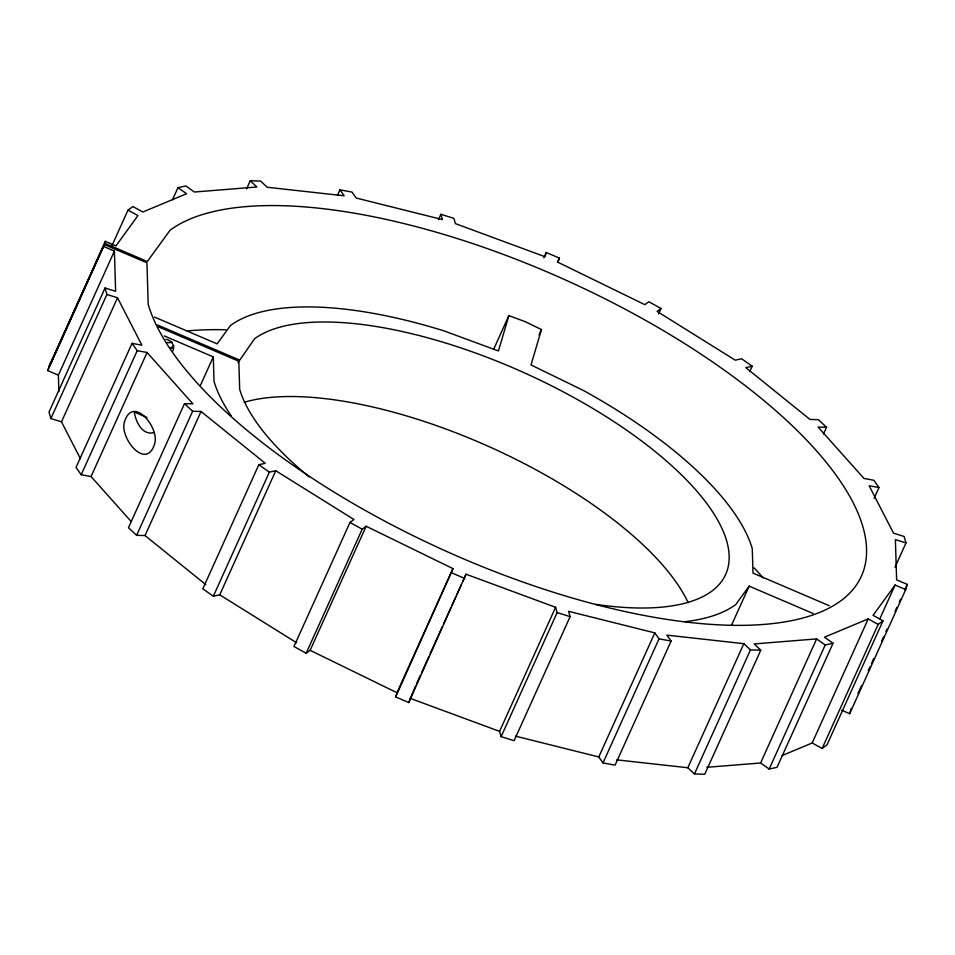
<?xml version="1.0" encoding="UTF-8"?>
<svg xmlns="http://www.w3.org/2000/svg" width="955" height="955" viewBox="0 0 955 955"><rect width="100%" height="100%" fill="white"/><g stroke="black" fill="none" stroke-linecap="round" stroke-linejoin="round"><path stroke-width="1.43" d="M58.888 391.55L58.386 375.16L47.75 370.612L48.323 368.654L104.346 244.587L146.939 262.804L148.204 304.37A390.488 148.168 24.3 0 0 676.57 620.81A390.488 148.168 24.3 0 0 745.807 386.095A390.488 148.168 24.3 0 0 170.074 230.203L147.321 261.503L104.728 243.274L105.313 241.329L115.949 245.877L137.962 215.603L128.006 210.112L112.177 245.172M47.75 370.612L104.346 244.587M515.449 736.126L598.785 756.969L603.011 762.926L615.08 765.158L671.102 641.08L659.034 638.847L654.808 632.89L568.595 611.331L570.135 616.62L514.112 740.698L501.124 736.651L557.147 612.585L555.595 607.296L466.028 574.206L408.752 702.522L395.704 696.947L396.958 692.697L452.98 568.619L366.147 526.253L362.184 529.177L306.161 653.256L293.961 646.511L349.984 522.445L353.947 519.508L275.768 470.743L269.358 472.152L258.841 464.715L202.818 588.793L213.335 596.23L219.746 594.822L296.671 642.799M829.25 605.733L753.006 573.107L752.265 548.671A294.104 111.604 24.3 0 0 583.792 390.679L531.028 364.929L541.449 329.559L525.405 321.74L508.86 315.616L498.426 350.974L443.991 330.872A294.104 111.604 24.3 0 0 230.501 325.476L217.131 343.872L154.495 317.072M408.752 702.522L415.485 686.144M395.704 696.947L452.98 568.619M658.604 313.885L661.039 308.489L648.839 301.744L644.876 304.681L558.042 262.303L559.296 258.053L546.248 252.478L544.995 256.728L455.416 223.625L453.876 218.349L440.888 214.302L438.452 219.698M841.713 710.257L849.687 713.672L851.227 708.467M849.687 713.672L905.71 589.593L907.25 584.388L896.614 579.84L895.396 539.623L905.997 542.929L895.038 567.198M105.313 241.329L48.705 367.353L104.728 243.274M58.386 375.16L114.409 251.081L103.773 246.533M114.409 251.081L115.627 291.299L105.026 288.004L49.003 412.071L50.89 418.553L61.49 421.847L80.435 458.722M50.89 418.553L106.912 294.474L105.026 288.004M61.49 421.847L117.513 297.769L106.912 294.474M172.485 199.81L177.964 187.669L185.819 185.95L194.402 192.015L256.883 186.989L250.246 180.758L246.593 188.851M117.513 297.769L141.877 345.173L132.041 343.358L76.018 467.437L81.199 474.742L91.047 476.557L131.026 521.37M81.199 474.742L137.222 350.664L132.041 343.358M91.047 476.557L147.07 352.479L137.222 350.664M147.07 352.479L192.91 403.846L184.494 403.631L128.471 527.709L136.613 535.337L145.017 535.552L205.779 584.615M200.431 385.354L213.287 356.895L164.26 335.921M136.613 535.337L192.635 411.259L201.039 411.474L265.239 463.306L258.841 464.715M145.017 535.552L201.039 411.474M237.998 362.625L254.591 338.774A266.063 100.955 24.3 0 1 648.576 446.307A266.063 100.955 24.3 0 1 595.634 604.336M337.485 195.238L339.92 189.842L351.989 192.074L356.215 198.031L442.428 219.59L440.888 214.302M213.335 596.23L269.358 472.152M219.746 594.822L275.768 470.743M306.161 653.256L310.124 650.319L366.147 526.253M493.556 349.494L508.86 315.616M543.813 257.862L546.248 252.478M557.469 262.1L559.296 258.053M539.002 334.99L541.449 329.559M416.702 683.446L420.355 675.352M421.573 672.654L428.879 656.467M430.096 653.769L442.272 626.802M443.49 624.104L450.796 607.917M452.013 605.219L455.678 597.126M456.896 594.428L461.158 584.985M462.984 580.95L466.028 574.206M501.124 736.651L499.584 731.375L555.595 607.296M749.747 371.602L752.182 366.207L741.665 358.77L735.255 360.178L657.076 311.414L661.039 308.489M598.785 756.969L654.808 632.89M603.011 762.926L659.034 638.847M731.411 625.441L749.162 586.131L813.159 613.516M823.485 434.036L826.529 427.291L818.387 419.663L809.983 419.448L745.783 367.615L752.182 366.207M706.831 767.307L760.598 762.985L769.181 769.05L777.036 767.331L833.058 643.252L825.204 644.971L816.621 638.907L754.14 643.945L760.777 650.164L704.754 774.242L694.44 773.98L687.815 767.748L743.838 643.682L666.865 635.123L671.102 641.08M694.44 773.98L750.463 649.901L760.777 650.164M874.112 498.355L878.982 487.563L873.801 480.258L863.953 478.443L818.113 427.076L826.529 427.291M760.598 762.985L816.621 638.907M769.181 769.05L825.204 644.971M782.121 755.548L812.18 742.99L868.202 618.912L878.158 624.403L883.017 620.822L873.061 615.318L895.074 585.045L905.71 589.593M879.853 618.768L895.074 585.045M812.18 742.99L822.136 748.481L878.158 624.403M883.017 620.822L826.994 744.888L822.136 748.481M857.924 693.628L861.577 685.535M868.274 670.697L870.101 666.662M871.318 663.964L873.753 658.568M881.68 641.032L883.506 636.985M885.942 631.589L887.159 628.891M895.074 611.367L896.9 607.32M899.335 601.925L900.553 599.227M904.815 589.784L907.25 584.388M749.162 586.131L735.78 604.539A294.104 111.604 24.3 0 1 685.224 621.645M128.006 210.112L132.864 206.519L142.82 212.01L186.547 193.734L177.964 187.669M868.202 618.912L824.475 637.188L833.058 643.252M154.376 432.531C142.307 435.862 136.028 422.17 134.345 412.548M250.246 180.758L260.56 181.02L267.185 187.252L344.158 195.799L339.92 189.842M616.763 759.858L687.815 767.748M878.982 487.563L869.146 485.749L893.51 533.153L904.11 536.447L905.997 542.929M557.147 612.585L570.135 616.62M410.005 698.272L499.584 731.375M157.599 325.01L239.216 359.916M158.578 326.897L238.834 361.229L239.681 389.306A266.063 100.955 24.3 0 0 309.253 476.939M134.691 412.202L146.951 417.454M451.727 572.869L464.775 578.455M310.124 650.319L396.958 692.697M349.984 522.445L362.184 529.177M743.838 643.682L750.463 649.901M184.494 403.631L192.635 411.259M213.287 356.895L214.027 381.332A294.104 111.604 24.3 0 0 231.444 416.201M165.931 339.264A8.87 8.201 16.4 0 1 172.927 350.879M173.5 346.832A8.87 8.201 16.4 0 1 171.864 348.288M171.984 342.129A8.87 8.201 16.4 0 1 167.459 342.499M187.073 330.943A390.488 148.168 24.3 0 1 225.81 329.762M754.116 567.891A390.488 148.168 24.3 0 1 763.129 577.906M173.882 345.531A8.87 8.201 16.4 0 1 170.265 347.99M244.277 402.258A266.063 100.955 24.3 0 1 491.025 447.525A266.063 100.955 24.3 0 1 688.161 602.677M124.484 421.812C119.136 437.509 146.127 471.316 154.626 443.932C159.974 428.234 132.984 394.427 124.484 421.812"/></g></svg>
